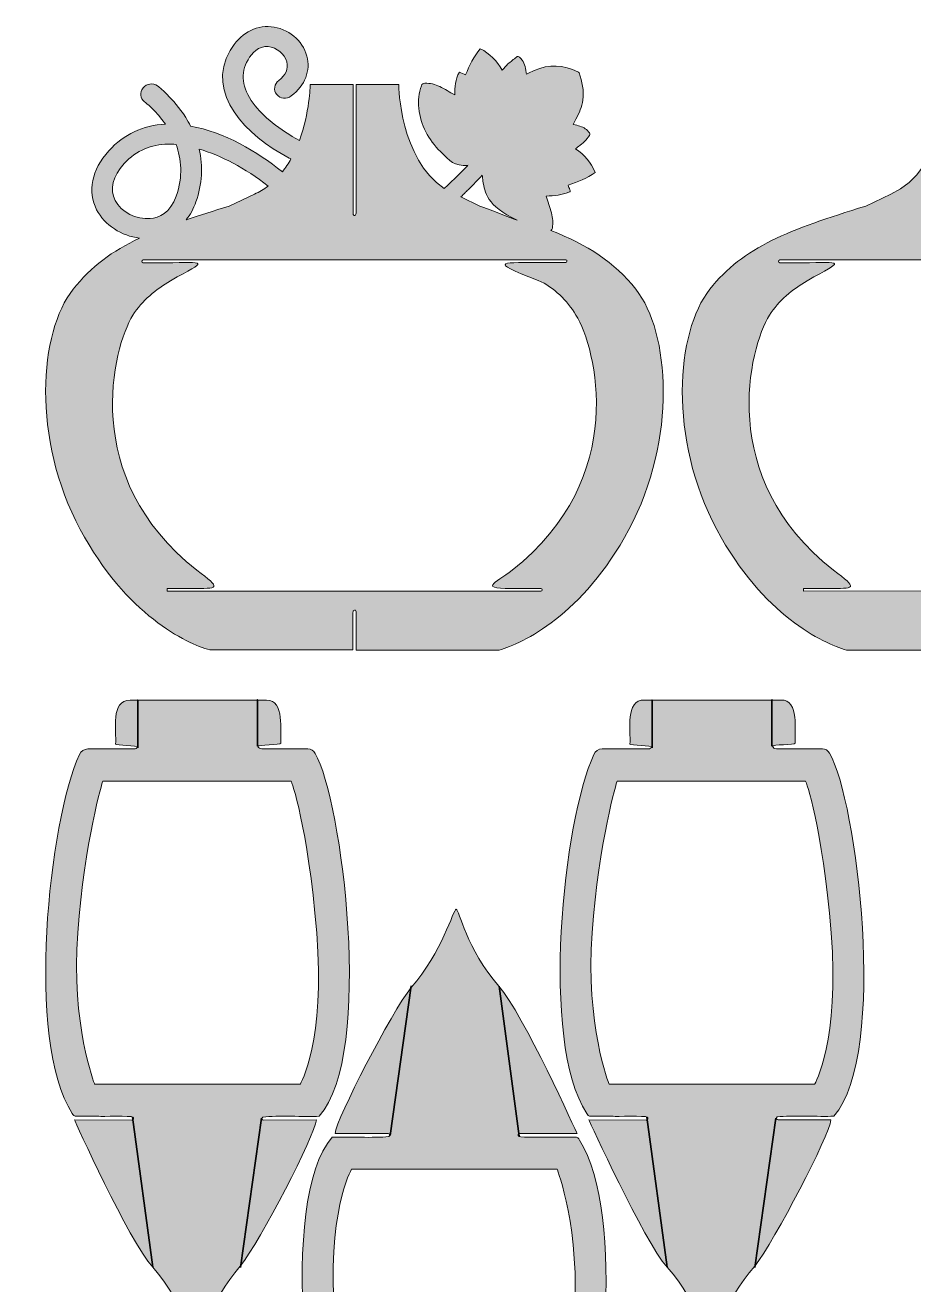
# Model space of a CAD drawing. Header units: inches. Extents: x -0.2 to 22.9, y 0 to 27.3.
# Drawn here: x -0.25 to 10.47, y 12.1 to 27.29 of the extents above; entities that cross this region are included whole.
import ezdxf

# ---------------------------------------------------------------- set-up
doc = ezdxf.new("R2010")
doc.units = ezdxf.units.IN
doc.header["$MEASUREMENT"] = 0
doc.layers.add('Paper Pumpkin Blank', color=7, linetype='Continuous', lineweight=0)

msp = doc.modelspace()

# ---------------------------------------------------------------- hatches: boundary and pattern name
at = {"layer": 'Paper Pumpkin Blank', "true_color": 0x8dc63f, "transparency": 33554687}
h = msp.add_hatch(color=73, dxfattribs=at)
h.dxf.hatch_style = 2
edge = h.paths.add_edge_path()
edge.add_spline(control_points=[(5.626, 20.719), (5.422, 20.556), (5.176, 20.489), (5.704, 20.497), (5.704, 20.497), (5.971, 20.497), (5.971, 20.497), (5.979, 20.497), (5.986, 20.49), (5.986, 20.482), (5.986, 20.472), (5.979, 20.465), (5.969, 20.465), (5.969, 20.465), (1.463, 20.465), (1.463, 20.465), (1.463, 20.465), (1.463, 20.497), (1.463, 20.497), (1.463, 20.497), (1.744, 20.497), (1.744, 20.497), (2.093, 20.497), (2.124, 20.494), (1.822, 20.719), (0.399, 21.836), (0.811, 23.411), (1.051, 23.794), (1.16, 23.969), (1.333, 24.107), (1.506, 24.211), (1.969, 24.471), (1.94, 24.426), (1.444, 24.428), (1.444, 24.428), (1.176, 24.428), (1.176, 24.428), (1.167, 24.428), (1.16, 24.435), (1.16, 24.444), (1.16, 24.444), (1.16, 24.446), (1.16, 24.446), (1.16, 24.454), (1.167, 24.461), (1.175, 24.461), (1.175, 24.461), (6.272, 24.461), (6.272, 24.461), (6.281, 24.461), (6.286, 24.454), (6.286, 24.447), (6.286, 24.447), (6.286, 24.446), (6.286, 24.446), (6.286, 24.438), (6.279, 24.431), (6.271, 24.431), (6.271, 24.431), (6.001, 24.431), (6.001, 24.431), (5.528, 24.425), (5.283, 24.463), (5.94, 24.214), (6.132, 24.132), (6.286, 23.971), (6.394, 23.797), (6.635, 23.411), (7.047, 21.836), (5.626, 20.719)], knot_values=[0, 0, 0, 0, 1, 1, 1, 2, 2, 2, 3, 3, 3, 4, 4, 4, 5, 5, 5, 6, 6, 6, 7, 7, 7, 8, 8, 8, 9, 9, 9, 10, 10, 10, 11, 11, 11, 12, 12, 12, 13, 13, 13, 14, 14, 14, 15, 15, 15, 16, 16, 16, 17, 17, 17, 18, 18, 18, 19, 19, 19, 20, 20, 20, 21, 21, 21, 22, 22, 22, 23, 23, 23, 23], degree=3, periodic=0)
edge = h.paths.add_edge_path()
edge.add_spline(control_points=[(1.812, 25.164), (1.886, 25.376), (1.899, 25.59), (1.85, 25.799), (2.108, 25.722), (2.407, 25.571), (2.681, 25.351), (2.631, 25.314), (2.576, 25.282), (2.517, 25.256), (2.517, 25.256), (2.213, 25.111), (2.213, 25.111), (2.024, 25.053), (1.853, 24.999), (1.693, 24.944), (1.743, 25.006), (1.783, 25.079), (1.812, 25.164)], knot_values=[0, 0, 0, 0, 1, 1, 1, 2, 2, 2, 3, 3, 3, 4, 4, 4, 5, 5, 5, 6, 6, 6, 6], degree=3, periodic=0)
edge = h.paths.add_edge_path()
edge.add_spline(control_points=[(0.839, 25.179), (0.769, 25.314), (0.807, 25.468), (0.947, 25.624), (1.019, 25.704), (1.103, 25.764), (1.196, 25.803), (1.279, 25.838), (1.371, 25.856), (1.474, 25.858), (1.504, 25.86), (1.538, 25.858), (1.572, 25.854), (1.636, 25.681), (1.658, 25.469), (1.575, 25.232), (1.504, 25.026), (1.365, 24.971), (1.261, 24.961), (1.093, 24.944), (0.911, 25.039), (0.839, 25.179)], knot_values=[0, 0, 0, 0, 1, 1, 1, 2, 2, 2, 3, 3, 3, 4, 4, 4, 5, 5, 5, 6, 6, 6, 7, 7, 7, 7], degree=3, periodic=0)
edge = h.paths.add_edge_path()
edge.add_spline(control_points=[(5.101, 25.317), (5.158, 25.369), (5.21, 25.426), (5.265, 25.482), (5.268, 25.46), (5.268, 25.438), (5.272, 25.415), (5.3, 25.271), (5.311, 25.119), (5.686, 24.942), (5.619, 24.963), (5.307, 25.089), (5.236, 25.111), (5.236, 25.111), (5.007, 25.221), (5.007, 25.221), (5.047, 25.263), (5.081, 25.297), (5.101, 25.317)], knot_values=[0, 0, 0, 0, 1, 1, 1, 2, 2, 2, 3, 3, 3, 4, 4, 4, 5, 5, 5, 6, 6, 6, 6], degree=3, periodic=0)
edge = h.paths.add_edge_path()
edge.add_spline(control_points=[(5.101, 25.614), (5.101, 25.614), (5.1, 25.613), (5.101, 25.614), (5.1, 25.614), (5.101, 25.614), (5.101, 25.614)], knot_values=[0, 0, 0, 0, 1, 1, 1, 2, 2, 2, 2], degree=3, periodic=0)
edge = h.paths.add_edge_path()
edge.add_spline(control_points=[(7.117, 24.107), (6.856, 24.439), (6.535, 24.64), (6.093, 24.818), (6.103, 24.824), (6.107, 24.831), (6.11, 24.844), (6.119, 24.907), (6.115, 24.968), (6.099, 25.029), (6.079, 25.097), (6.056, 25.165), (6.035, 25.232), (6.081, 25.235), (6.131, 25.236), (6.179, 25.243), (6.224, 25.25), (6.267, 25.265), (6.31, 25.278), (6.325, 25.282), (6.329, 25.292), (6.321, 25.308), (6.312, 25.325), (6.308, 25.344), (6.301, 25.364), (6.418, 25.403), (6.529, 25.444), (6.626, 25.518), (6.576, 25.638), (6.496, 25.729), (6.389, 25.803), (6.403, 25.814), (6.414, 25.822), (6.425, 25.831), (6.475, 25.868), (6.522, 25.91), (6.557, 25.963), (6.565, 25.975), (6.565, 25.983), (6.557, 25.994), (6.528, 26.033), (6.489, 26.06), (6.443, 26.075), (6.418, 26.083), (6.392, 26.089), (6.361, 26.096), (6.374, 26.118), (6.383, 26.139), (6.394, 26.16), (6.435, 26.232), (6.465, 26.307), (6.478, 26.39), (6.493, 26.504), (6.469, 26.613), (6.431, 26.718), (6.429, 26.722), (6.424, 26.728), (6.418, 26.729), (6.244, 26.814), (6.069, 26.828), (5.89, 26.746), (5.86, 26.732), (5.829, 26.718), (5.796, 26.704), (5.793, 26.722), (5.792, 26.736), (5.79, 26.75), (5.782, 26.811), (5.76, 26.864), (5.713, 26.906), (5.701, 26.917), (5.69, 26.919), (5.678, 26.908), (5.643, 26.881), (5.607, 26.854), (5.574, 26.825), (5.55, 26.804), (5.531, 26.778), (5.506, 26.751), (5.44, 26.864), (5.356, 26.953), (5.239, 27.008), (5.161, 26.914), (5.11, 26.808), (5.064, 26.694), (5.039, 26.706), (5.014, 26.715), (4.989, 26.726), (4.936, 26.639), (4.933, 26.544), (4.933, 26.453), (4.872, 26.486), (4.812, 26.522), (4.751, 26.553), (4.696, 26.581), (4.635, 26.594), (4.571, 26.592), (4.55, 26.59), (4.539, 26.583), (4.531, 26.563), (4.5, 26.475), (4.489, 26.383), (4.499, 26.292), (4.521, 26.086), (4.613, 25.913), (4.76, 25.768), (4.876, 25.654), (4.925, 25.593), (5.089, 25.599), (5.04, 25.54), (4.919, 25.435), (4.806, 25.324), (4.271, 25.679), (4.257, 26.558), (4.257, 26.565), (4.257, 26.565), (4.257, 26.578), (4.257, 26.578), (4.257, 26.578), (3.743, 26.578), (3.743, 26.578), (3.743, 26.578), (3.743, 25.026), (3.743, 25.026), (3.74, 25.008), (3.738, 24.996), (3.719, 24.999), (3.706, 25), (3.707, 25.013), (3.706, 25.026), (3.706, 25.026), (3.706, 26.579), (3.706, 26.579), (3.706, 26.579), (3.189, 26.579), (3.189, 26.579), (3.189, 26.579), (3.189, 26.567), (3.189, 26.567), (3.189, 26.563), (3.183, 26.238), (3.06, 25.903), (2.824, 26.028), (2.619, 26.192), (2.503, 26.351), (2.365, 26.54), (2.344, 26.711), (2.44, 26.876), (2.486, 26.954), (2.565, 27.046), (2.683, 27.035), (2.785, 27.025), (2.881, 26.946), (2.907, 26.85), (2.929, 26.768), (2.897, 26.692), (2.811, 26.626), (2.756, 26.585), (2.744, 26.508), (2.786, 26.457), (2.828, 26.406), (2.906, 26.397), (2.961, 26.44), (3.129, 26.568), (3.197, 26.744), (3.149, 26.921), (3.099, 27.11), (2.921, 27.256), (2.718, 27.275), (2.521, 27.293), (2.342, 27.189), (2.225, 26.989), (1.921, 26.468), (2.418, 25.964), (2.936, 25.69), (2.943, 25.686), (2.951, 25.683), (2.958, 25.681), (2.928, 25.626), (2.893, 25.575), (2.854, 25.525), (2.553, 25.767), (2.15, 26.004), (1.746, 26.076), (1.728, 26.111), (1.708, 26.146), (1.688, 26.179), (1.539, 26.417), (1.357, 26.554), (1.349, 26.56), (1.294, 26.6), (1.217, 26.589), (1.174, 26.536), (1.131, 26.483), (1.138, 26.408), (1.192, 26.368), (1.204, 26.36), (1.331, 26.263), (1.444, 26.099), (1.171, 26.085), (0.942, 25.978), (0.761, 25.778), (0.554, 25.547), (0.5, 25.288), (0.614, 25.067), (0.71, 24.881), (0.915, 24.75), (1.133, 24.725), (0.803, 24.568), (0.547, 24.382), (0.331, 24.108), (-0.078, 23.594), (-0.174, 22.31), (0.417, 21.21), (0.969, 20.178), (1.696, 19.836), (1.978, 19.757), (1.978, 19.757), (3.704, 19.757), (3.704, 19.757), (3.704, 19.757), (3.704, 20.208), (3.704, 20.208), (3.706, 20.221), (3.71, 20.236), (3.725, 20.238), (3.742, 20.238), (3.743, 20.218), (3.743, 20.208), (3.743, 20.208), (3.743, 19.756), (3.743, 19.756), (3.743, 19.756), (5.469, 19.756), (5.469, 19.756), (5.751, 19.835), (6.478, 20.176), (7.031, 21.208), (7.619, 22.307), (7.524, 23.593), (7.117, 24.107)], knot_values=[0, 0, 0, 0, 1, 1, 1, 2, 2, 2, 3, 3, 3, 4, 4, 4, 5, 5, 5, 6, 6, 6, 7, 7, 7, 8, 8, 8, 9, 9, 9, 10, 10, 10, 11, 11, 11, 12, 12, 12, 13, 13, 13, 14, 14, 14, 15, 15, 15, 16, 16, 16, 17, 17, 17, 18, 18, 18, 19, 19, 19, 20, 20, 20, 21, 21, 21, 22, 22, 22, 23, 23, 23, 24, 24, 24, 25, 25, 25, 26, 26, 26, 27, 27, 27, 28, 28, 28, 29, 29, 29, 30, 30, 30, 31, 31, 31, 32, 32, 32, 33, 33, 33, 34, 34, 34, 35, 35, 35, 36, 36, 36, 37, 37, 37, 38, 38, 38, 39, 39, 39, 40, 40, 40, 41, 41, 41, 42, 42, 42, 43, 43, 43, 44, 44, 44, 45, 45, 45, 46, 46, 46, 47, 47, 47, 48, 48, 48, 49, 49, 49, 50, 50, 50, 51, 51, 51, 52, 52, 52, 53, 53, 53, 54, 54, 54, 55, 55, 55, 56, 56, 56, 57, 57, 57, 58, 58, 58, 59, 59, 59, 60, 60, 60, 61, 61, 61, 62, 62, 62, 63, 63, 63, 64, 64, 64, 65, 65, 65, 66, 66, 66, 67, 67, 67, 68, 68, 68, 69, 69, 69, 70, 70, 70, 71, 71, 71, 72, 72, 72, 73, 73, 73, 74, 74, 74, 75, 75, 75, 76, 76, 76, 77, 77, 77, 78, 78, 78, 79, 79, 79, 80, 80, 80, 80], degree=3, periodic=0)
h = msp.add_hatch(color=73, dxfattribs=at)
h.dxf.hatch_style = 2
edge = h.paths.add_edge_path()
edge.add_spline(control_points=[(11.379, 24.461), (11.379, 24.461), (11.379, 25.522), (11.379, 25.522), (11.382, 25.54), (11.385, 25.553), (11.403, 25.55), (11.417, 25.547), (11.415, 25.536), (11.417, 25.522), (11.417, 25.522), (11.417, 24.46), (11.417, 24.46), (11.417, 24.46), (13.947, 24.46), (13.947, 24.46), (13.956, 24.46), (13.961, 24.453), (13.961, 24.446), (13.961, 24.446), (13.961, 24.444), (13.961, 24.444), (13.961, 24.436), (13.954, 24.429), (13.946, 24.429), (13.946, 24.429), (13.676, 24.429), (13.676, 24.429), (13.203, 24.424), (12.958, 24.461), (13.615, 24.213), (13.807, 24.131), (13.961, 23.969), (14.069, 23.796), (14.31, 23.413), (14.722, 21.838), (13.301, 20.721), (13.097, 20.557), (12.851, 20.49), (13.379, 20.499), (13.379, 20.499), (13.646, 20.499), (13.646, 20.499), (13.654, 20.499), (13.661, 20.492), (13.661, 20.483), (13.661, 20.483), (13.661, 20.483), (13.661, 20.483), (13.661, 20.474), (13.654, 20.467), (13.644, 20.467), (13.644, 20.467), (11.418, 20.467), (11.418, 20.467), (11.418, 20.467), (11.418, 20.057), (11.418, 20.057), (11.415, 20.039), (11.412, 20.026), (11.394, 20.029), (11.381, 20.032), (11.382, 20.043), (11.381, 20.057), (11.381, 20.057), (11.381, 20.468), (11.381, 20.468), (11.381, 20.468), (9.139, 20.465), (9.139, 20.465), (9.139, 20.465), (9.139, 20.497), (9.139, 20.497), (9.139, 20.497), (9.421, 20.497), (9.421, 20.497), (9.769, 20.497), (9.8, 20.494), (9.499, 20.719), (8.075, 21.836), (8.487, 23.411), (8.728, 23.794), (8.836, 23.969), (9.01, 24.107), (9.182, 24.211), (9.647, 24.471), (9.617, 24.426), (9.121, 24.428), (9.121, 24.428), (8.853, 24.428), (8.853, 24.428), (8.843, 24.428), (8.836, 24.435), (8.836, 24.444), (8.836, 24.444), (8.836, 24.446), (8.836, 24.446), (8.836, 24.454), (8.843, 24.461), (8.851, 24.461), (8.851, 24.461), (11.379, 24.461), (11.379, 24.461)], knot_values=[0, 0, 0, 0, 1, 1, 1, 2, 2, 2, 3, 3, 3, 4, 4, 4, 5, 5, 5, 6, 6, 6, 7, 7, 7, 8, 8, 8, 9, 9, 9, 10, 10, 10, 11, 11, 11, 12, 12, 12, 13, 13, 13, 14, 14, 14, 15, 15, 15, 16, 16, 16, 17, 17, 17, 18, 18, 18, 19, 19, 19, 20, 20, 20, 21, 21, 21, 22, 22, 22, 23, 23, 23, 24, 24, 24, 25, 25, 25, 26, 26, 26, 27, 27, 27, 28, 28, 28, 29, 29, 29, 30, 30, 30, 31, 31, 31, 32, 32, 32, 33, 33, 33, 34, 34, 34, 34], degree=3, periodic=0)
edge = h.paths.add_edge_path()
edge.add_spline(control_points=[(13.146, 19.756), (13.428, 19.835), (14.154, 20.176), (14.707, 21.208), (15.296, 22.307), (15.2, 23.593), (14.793, 24.107), (14.386, 24.622), (13.837, 24.825), (12.912, 25.111), (12.912, 25.111), (12.607, 25.257), (12.607, 25.257), (11.951, 25.55), (11.936, 26.56), (11.936, 26.567), (11.936, 26.567), (11.936, 26.579), (11.936, 26.579), (11.936, 26.579), (10.868, 26.579), (10.868, 26.579), (10.868, 26.579), (10.868, 26.567), (10.868, 26.567), (10.868, 26.56), (10.851, 25.547), (10.193, 25.256), (10.193, 25.256), (9.889, 25.111), (9.889, 25.111), (8.964, 24.826), (8.415, 24.622), (8.008, 24.107), (7.6, 23.593), (7.504, 22.308), (8.094, 21.208), (8.647, 20.176), (9.374, 19.835), (9.656, 19.756), (9.656, 19.756), (13.146, 19.756), (13.146, 19.756)], knot_values=[0, 0, 0, 0, 1, 1, 1, 2, 2, 2, 3, 3, 3, 4, 4, 4, 5, 5, 5, 6, 6, 6, 7, 7, 7, 8, 8, 8, 9, 9, 9, 10, 10, 10, 11, 11, 11, 12, 12, 12, 13, 13, 13, 14, 14, 14, 14], degree=3, periodic=0)
at = {"layer": 'Paper Pumpkin Blank', "true_color": 0xf7941d, "transparency": 33554687}
h = msp.add_hatch(color=30, dxfattribs=at)
h.dxf.hatch_style = 2
edge = h.paths.add_edge_path()
edge.add_spline(control_points=[(0.386, 16.346), (0.468, 17.454), (0.688, 18.174), (0.688, 18.174), (0.688, 18.174), (2.961, 18.174), (2.961, 18.174), (2.961, 18.174), (3.161, 17.65), (3.268, 16.346), (3.375, 15.042), (3.069, 14.518), (3.069, 14.518), (3.069, 14.518), (0.59, 14.518), (0.59, 14.518), (0.59, 14.518), (0.304, 15.239), (0.386, 16.346)], knot_values=[0, 0, 0, 0, 1, 1, 1, 2, 2, 2, 3, 3, 3, 4, 4, 4, 5, 5, 5, 6, 6, 6, 6], degree=3, periodic=0)
edge = h.paths.add_edge_path()
edge.add_spline(control_points=[(0.321, 14.167), (0.329, 14.144), (0.349, 14.131), (0.372, 14.131), (0.372, 14.131), (0.642, 14.131), (0.642, 14.131), (0.668, 14.128), (1.036, 14.139), (1.049, 14.122), (1.067, 14.114), (1.058, 14.086), (1.039, 14.086), (1.039, 14.086), (0.347, 14.088), (0.347, 14.088), (0.347, 14.088), (1, 12.638), (1.29, 12.31), (1.688, 11.863), (1.767, 11.381), (1.804, 11.381), (1.84, 11.381), (1.976, 11.903), (2.347, 12.324), (2.59, 12.629), (3.247, 13.903), (3.265, 14.088), (3.265, 14.088), (2.626, 14.086), (2.626, 14.086), (2.607, 14.086), (2.6, 14.114), (2.618, 14.122), (2.793, 14.143), (3.124, 14.124), (3.299, 14.131), (3.965, 14.888), (3.571, 17.967), (3.249, 18.508), (3.232, 18.542), (3.199, 18.564), (3.162, 18.564), (3.162, 18.564), (2.607, 18.564), (2.607, 18.564), (2.582, 18.564), (2.568, 18.576), (2.56, 18.593), (2.55, 18.617), (2.833, 18.607), (2.835, 18.631), (2.825, 18.774), (2.886, 19.156), (2.663, 19.151), (2.663, 19.151), (1.018, 19.151), (1.018, 19.151), (0.778, 19.153), (0.857, 18.783), (0.842, 18.619), (0.842, 18.608), (1.117, 18.597), (1.111, 18.589), (1.101, 18.574), (1.085, 18.562), (1.065, 18.562), (1.065, 18.562), (0.507, 18.562), (0.507, 18.562), (0.464, 18.562), (0.424, 18.536), (0.407, 18.494), (0.04, 17.704), (-0.247, 15.039), (0.321, 14.167)], knot_values=[0, 0, 0, 0, 1, 1, 1, 2, 2, 2, 3, 3, 3, 4, 4, 4, 5, 5, 5, 6, 6, 6, 7, 7, 7, 8, 8, 8, 9, 9, 9, 10, 10, 10, 11, 11, 11, 12, 12, 12, 13, 13, 13, 14, 14, 14, 15, 15, 15, 16, 16, 16, 17, 17, 17, 18, 18, 18, 19, 19, 19, 20, 20, 20, 21, 21, 21, 22, 22, 22, 23, 23, 23, 24, 24, 24, 25, 25, 25, 25], degree=3, periodic=0)
h = msp.add_hatch(color=30, dxfattribs=at)
h.dxf.hatch_style = 2
edge = h.paths.add_edge_path()
edge.add_spline(control_points=[(6.589, 16.346), (6.671, 17.454), (6.89, 18.174), (6.89, 18.174), (6.89, 18.174), (9.164, 18.174), (9.164, 18.174), (9.164, 18.174), (9.364, 17.65), (9.471, 16.346), (9.578, 15.042), (9.272, 14.518), (9.272, 14.518), (9.272, 14.518), (6.793, 14.518), (6.793, 14.518), (6.793, 14.518), (6.507, 15.239), (6.589, 16.346)], knot_values=[0, 0, 0, 0, 1, 1, 1, 2, 2, 2, 3, 3, 3, 4, 4, 4, 5, 5, 5, 6, 6, 6, 6], degree=3, periodic=0)
edge = h.paths.add_edge_path()
edge.add_spline(control_points=[(6.524, 14.167), (6.532, 14.144), (6.551, 14.131), (6.575, 14.131), (6.575, 14.131), (6.844, 14.131), (6.844, 14.131), (6.871, 14.128), (7.239, 14.139), (7.251, 14.122), (7.269, 14.114), (7.261, 14.086), (7.242, 14.086), (7.242, 14.086), (6.551, 14.089), (6.551, 14.089), (6.551, 14.089), (7.204, 12.639), (7.494, 12.311), (7.892, 11.864), (7.971, 11.382), (8.008, 11.382), (8.044, 11.382), (8.181, 11.904), (8.551, 12.325), (8.794, 12.631), (9.451, 13.904), (9.469, 14.089), (9.469, 14.089), (8.831, 14.088), (8.831, 14.088), (8.811, 14.088), (8.804, 14.115), (8.822, 14.124), (8.997, 14.144), (9.328, 14.125), (9.503, 14.132), (10.169, 14.889), (9.775, 17.968), (9.453, 18.51), (9.436, 18.543), (9.403, 18.565), (9.367, 18.565), (9.367, 18.565), (8.811, 18.565), (8.811, 18.565), (8.786, 18.565), (8.772, 18.578), (8.764, 18.594), (8.754, 18.618), (9.038, 18.608), (9.039, 18.632), (9.029, 18.775), (9.09, 19.157), (8.867, 19.153), (8.867, 19.153), (7.221, 19.153), (7.221, 19.153), (6.981, 19.154), (7.06, 18.785), (7.044, 18.621), (7.044, 18.61), (7.319, 18.599), (7.314, 18.59), (7.304, 18.575), (7.288, 18.564), (7.268, 18.564), (7.268, 18.564), (6.711, 18.564), (6.711, 18.564), (6.668, 18.564), (6.628, 18.537), (6.611, 18.496), (6.243, 17.704), (5.956, 15.039), (6.524, 14.167)], knot_values=[0, 0, 0, 0, 1, 1, 1, 2, 2, 2, 3, 3, 3, 4, 4, 4, 5, 5, 5, 6, 6, 6, 7, 7, 7, 8, 8, 8, 9, 9, 9, 10, 10, 10, 11, 11, 11, 12, 12, 12, 13, 13, 13, 14, 14, 14, 15, 15, 15, 16, 16, 16, 17, 17, 17, 18, 18, 18, 19, 19, 19, 20, 20, 20, 21, 21, 21, 22, 22, 22, 23, 23, 23, 24, 24, 24, 25, 25, 25, 25], degree=3, periodic=0)
h = msp.add_hatch(color=30, dxfattribs=at)
h.dxf.hatch_style = 2
edge = h.paths.add_edge_path()
edge.add_spline(control_points=[(6.371, 11.664), (6.289, 10.556), (6.069, 9.836), (6.069, 9.836), (6.069, 9.836), (3.796, 9.836), (3.796, 9.836), (3.796, 9.836), (3.596, 10.36), (3.489, 11.664), (3.382, 12.968), (3.687, 13.492), (3.687, 13.492), (3.687, 13.492), (6.167, 13.492), (6.167, 13.492), (6.167, 13.492), (6.454, 12.772), (6.371, 11.664)], knot_values=[0, 0, 0, 0, 1, 1, 1, 2, 2, 2, 3, 3, 3, 4, 4, 4, 5, 5, 5, 6, 6, 6, 6], degree=3, periodic=0)
edge = h.paths.add_edge_path()
edge.add_spline(control_points=[(6.436, 13.844), (6.428, 13.867), (6.408, 13.881), (6.385, 13.881), (6.385, 13.881), (6.115, 13.881), (6.115, 13.881), (6.089, 13.883), (5.721, 13.872), (5.708, 13.889), (5.69, 13.897), (5.699, 13.925), (5.718, 13.925), (5.718, 13.925), (6.408, 13.922), (6.408, 13.922), (6.408, 13.922), (5.756, 15.372), (5.465, 15.7), (5.068, 16.147), (4.989, 16.629), (4.951, 16.629), (4.915, 16.629), (4.779, 16.107), (4.408, 15.686), (4.165, 15.381), (3.508, 14.107), (3.49, 13.922), (3.49, 13.922), (4.129, 13.924), (4.129, 13.924), (4.149, 13.924), (4.156, 13.896), (4.138, 13.887), (3.963, 13.867), (3.632, 13.886), (3.456, 13.879), (2.789, 13.122), (3.183, 10.043), (3.506, 9.501), (3.522, 9.468), (3.556, 9.446), (3.592, 9.446), (3.592, 9.446), (4.147, 9.446), (4.147, 9.446), (4.172, 9.446), (4.186, 9.433), (4.194, 9.417), (4.204, 9.393), (3.921, 9.403), (3.919, 9.379), (3.929, 9.236), (3.868, 8.854), (4.092, 8.858), (4.092, 8.858), (5.736, 8.858), (5.736, 8.858), (5.976, 8.857), (5.897, 9.226), (5.913, 9.39), (5.913, 9.401), (5.638, 9.413), (5.643, 9.421), (5.653, 9.436), (5.669, 9.447), (5.689, 9.447), (5.689, 9.447), (6.25, 9.447), (6.25, 9.447), (6.293, 9.447), (6.333, 9.474), (6.35, 9.515), (6.717, 10.307), (7.004, 12.972), (6.436, 13.844)], knot_values=[0, 0, 0, 0, 1, 1, 1, 2, 2, 2, 3, 3, 3, 4, 4, 4, 5, 5, 5, 6, 6, 6, 7, 7, 7, 8, 8, 8, 9, 9, 9, 10, 10, 10, 11, 11, 11, 12, 12, 12, 13, 13, 13, 14, 14, 14, 15, 15, 15, 16, 16, 16, 17, 17, 17, 18, 18, 18, 19, 19, 19, 20, 20, 20, 21, 21, 21, 22, 22, 22, 23, 23, 23, 24, 24, 24, 25, 25, 25, 25], degree=3, periodic=0)

# ---------------------------------------------------------------- linework, layer by layer
at = {"layer": 'Paper Pumpkin Blank'}
for points, knots in [([(7.117, 24.107), (6.856, 24.439), (6.535, 24.64), (6.093, 24.818), (6.103, 24.824), (6.107, 24.831), (6.11, 24.844), (6.119, 24.907), (6.115, 24.968), (6.099, 25.029), (6.079, 25.097), (6.056, 25.165), (6.035, 25.232), (6.081, 25.235), (6.131, 25.236), (6.179, 25.243), (6.224, 25.25), (6.267, 25.265), (6.31, 25.278), (6.325, 25.282), (6.329, 25.292), (6.321, 25.308), (6.312, 25.325), (6.308, 25.344), (6.301, 25.364), (6.418, 25.403), (6.529, 25.444), (6.626, 25.518), (6.576, 25.638), (6.496, 25.729), (6.389, 25.803), (6.403, 25.814), (6.414, 25.822), (6.425, 25.831), (6.475, 25.868), (6.522, 25.91), (6.557, 25.963), (6.565, 25.975), (6.565, 25.983), (6.557, 25.994), (6.528, 26.033), (6.489, 26.06), (6.443, 26.075), (6.418, 26.083), (6.392, 26.089), (6.361, 26.096), (6.374, 26.118), (6.383, 26.139), (6.394, 26.16), (6.435, 26.232), (6.465, 26.307), (6.478, 26.39), (6.493, 26.504), (6.469, 26.613), (6.431, 26.718), (6.429, 26.722), (6.424, 26.728), (6.418, 26.729), (6.244, 26.814), (6.069, 26.828), (5.89, 26.746), (5.86, 26.732), (5.829, 26.718), (5.796, 26.704), (5.793, 26.722), (5.792, 26.736), (5.79, 26.75), (5.782, 26.811), (5.76, 26.864), (5.713, 26.906), (5.701, 26.917), (5.69, 26.919), (5.678, 26.908), (5.643, 26.881), (5.607, 26.854), (5.574, 26.825), (5.55, 26.804), (5.531, 26.778), (5.506, 26.751), (5.44, 26.864), (5.356, 26.953), (5.239, 27.008), (5.161, 26.914), (5.11, 26.808), (5.064, 26.694), (5.039, 26.706), (5.014, 26.715), (4.989, 26.726), (4.936, 26.639), (4.933, 26.544), (4.933, 26.453), (4.872, 26.486), (4.812, 26.522), (4.751, 26.553), (4.696, 26.581), (4.635, 26.594), (4.571, 26.592), (4.55, 26.59), (4.539, 26.583), (4.531, 26.563), (4.5, 26.475), (4.489, 26.383), (4.499, 26.292), (4.521, 26.086), (4.613, 25.913), (4.76, 25.768), (4.876, 25.654), (4.925, 25.593), (5.089, 25.599), (5.04, 25.54), (4.919, 25.435), (4.806, 25.324), (4.271, 25.679), (4.257, 26.558), (4.257, 26.565), (4.257, 26.565), (4.257, 26.578), (4.257, 26.578), (4.257, 26.578), (3.743, 26.578), (3.743, 26.578), (3.743, 26.578), (3.743, 25.026), (3.743, 25.026), (3.74, 25.008), (3.738, 24.996), (3.719, 24.999), (3.706, 25), (3.707, 25.013), (3.706, 25.026), (3.706, 25.026), (3.706, 26.579), (3.706, 26.579), (3.706, 26.579), (3.189, 26.579), (3.189, 26.579), (3.189, 26.579), (3.189, 26.567), (3.189, 26.567), (3.189, 26.563), (3.183, 26.238), (3.06, 25.903), (2.824, 26.028), (2.619, 26.192), (2.503, 26.351), (2.365, 26.54), (2.344, 26.711), (2.44, 26.876), (2.486, 26.954), (2.565, 27.046), (2.683, 27.035), (2.785, 27.025), (2.881, 26.946), (2.907, 26.85), (2.929, 26.768), (2.897, 26.692), (2.811, 26.626), (2.756, 26.585), (2.744, 26.508), (2.786, 26.457), (2.828, 26.406), (2.906, 26.397), (2.961, 26.44), (3.129, 26.568), (3.197, 26.744), (3.149, 26.921), (3.099, 27.11), (2.921, 27.256), (2.718, 27.275), (2.521, 27.293), (2.342, 27.189), (2.225, 26.989), (1.921, 26.468), (2.418, 25.964), (2.936, 25.69), (2.943, 25.686), (2.951, 25.683), (2.958, 25.681), (2.928, 25.626), (2.893, 25.575), (2.854, 25.525), (2.553, 25.767), (2.15, 26.004), (1.746, 26.076), (1.728, 26.111), (1.708, 26.146), (1.688, 26.179), (1.539, 26.417), (1.357, 26.554), (1.349, 26.56), (1.294, 26.6), (1.217, 26.589), (1.174, 26.536), (1.131, 26.483), (1.138, 26.408), (1.192, 26.368), (1.204, 26.36), (1.331, 26.263), (1.444, 26.099), (1.171, 26.085), (0.942, 25.978), (0.761, 25.778), (0.554, 25.547), (0.5, 25.288), (0.614, 25.067), (0.71, 24.881), (0.915, 24.75), (1.133, 24.725), (0.803, 24.568), (0.547, 24.382), (0.331, 24.108), (-0.078, 23.594), (-0.174, 22.31), (0.417, 21.21), (0.969, 20.178), (1.696, 19.836), (1.978, 19.757), (1.978, 19.757), (3.704, 19.757), (3.704, 19.757), (3.704, 19.757), (3.704, 20.208), (3.704, 20.208), (3.706, 20.221), (3.71, 20.236), (3.725, 20.238), (3.742, 20.238), (3.743, 20.218), (3.743, 20.208), (3.743, 20.208), (3.743, 19.756), (3.743, 19.756), (3.743, 19.756), (5.469, 19.756), (5.469, 19.756), (5.751, 19.835), (6.478, 20.176), (7.031, 21.208), (7.619, 22.307), (7.524, 23.593), (7.117, 24.107)], [0, 0, 0, 0, 1, 1, 1, 2, 2, 2, 3, 3, 3, 4, 4, 4, 5, 5, 5, 6, 6, 6, 7, 7, 7, 8, 8, 8, 9, 9, 9, 10, 10, 10, 11, 11, 11, 12, 12, 12, 13, 13, 13, 14, 14, 14, 15, 15, 15, 16, 16, 16, 17, 17, 17, 18, 18, 18, 19, 19, 19, 20, 20, 20, 21, 21, 21, 22, 22, 22, 23, 23, 23, 24, 24, 24, 25, 25, 25, 26, 26, 26, 27, 27, 27, 28, 28, 28, 29, 29, 29, 30, 30, 30, 31, 31, 31, 32, 32, 32, 33, 33, 33, 34, 34, 34, 35, 35, 35, 36, 36, 36, 37, 37, 37, 38, 38, 38, 39, 39, 39, 40, 40, 40, 41, 41, 41, 42, 42, 42, 43, 43, 43, 44, 44, 44, 45, 45, 45, 46, 46, 46, 47, 47, 47, 48, 48, 48, 49, 49, 49, 50, 50, 50, 51, 51, 51, 52, 52, 52, 53, 53, 53, 54, 54, 54, 55, 55, 55, 56, 56, 56, 57, 57, 57, 58, 58, 58, 59, 59, 59, 60, 60, 60, 61, 61, 61, 62, 62, 62, 63, 63, 63, 64, 64, 64, 65, 65, 65, 66, 66, 66, 67, 67, 67, 68, 68, 68, 69, 69, 69, 70, 70, 70, 71, 71, 71, 72, 72, 72, 73, 73, 73, 74, 74, 74, 75, 75, 75, 76, 76, 76, 77, 77, 77, 78, 78, 78, 79, 79, 79, 80, 80, 80, 80]), ([(13.146, 19.756), (13.428, 19.835), (14.154, 20.176), (14.707, 21.208), (15.296, 22.307), (15.2, 23.593), (14.793, 24.107), (14.386, 24.622), (13.837, 24.825), (12.912, 25.111), (12.912, 25.111), (12.607, 25.257), (12.607, 25.257), (11.951, 25.55), (11.936, 26.56), (11.936, 26.567), (11.936, 26.567), (11.936, 26.579), (11.936, 26.579), (11.936, 26.579), (10.868, 26.579), (10.868, 26.579), (10.868, 26.579), (10.868, 26.567), (10.868, 26.567), (10.868, 26.56), (10.851, 25.547), (10.193, 25.256), (10.193, 25.256), (9.889, 25.111), (9.889, 25.111), (8.964, 24.826), (8.415, 24.622), (8.008, 24.107), (7.6, 23.593), (7.504, 22.308), (8.094, 21.208), (8.647, 20.176), (9.374, 19.835), (9.656, 19.756), (9.656, 19.756), (13.146, 19.756), (13.146, 19.756)], [0, 0, 0, 0, 1, 1, 1, 2, 2, 2, 3, 3, 3, 4, 4, 4, 5, 5, 5, 6, 6, 6, 7, 7, 7, 8, 8, 8, 9, 9, 9, 10, 10, 10, 11, 11, 11, 12, 12, 12, 13, 13, 13, 14, 14, 14, 14]), ([(0.839, 25.179), (0.769, 25.314), (0.807, 25.468), (0.947, 25.624), (1.019, 25.704), (1.103, 25.764), (1.196, 25.803), (1.279, 25.838), (1.371, 25.856), (1.474, 25.858), (1.504, 25.86), (1.538, 25.858), (1.572, 25.854), (1.636, 25.681), (1.658, 25.469), (1.575, 25.232), (1.504, 25.026), (1.365, 24.971), (1.261, 24.961), (1.093, 24.944), (0.911, 25.039), (0.839, 25.179)], [0, 0, 0, 0, 1, 1, 1, 2, 2, 2, 3, 3, 3, 4, 4, 4, 5, 5, 5, 6, 6, 6, 7, 7, 7, 7]), ([(1.812, 25.164), (1.886, 25.376), (1.899, 25.59), (1.85, 25.799), (2.108, 25.722), (2.407, 25.571), (2.681, 25.351), (2.631, 25.314), (2.576, 25.282), (2.517, 25.256), (2.517, 25.256), (2.213, 25.111), (2.213, 25.111), (2.024, 25.053), (1.853, 24.999), (1.693, 24.944), (1.743, 25.006), (1.783, 25.079), (1.812, 25.164)], [0, 0, 0, 0, 1, 1, 1, 2, 2, 2, 3, 3, 3, 4, 4, 4, 5, 5, 5, 6, 6, 6, 6]), ([(5.101, 25.614), (5.101, 25.614), (5.1, 25.613), (5.101, 25.614), (5.1, 25.614), (5.101, 25.614), (5.101, 25.614)], [0, 0, 0, 0, 1, 1, 1, 2, 2, 2, 2]), ([(11.379, 24.461), (11.379, 24.461), (11.379, 25.522), (11.379, 25.522), (11.382, 25.54), (11.385, 25.553), (11.403, 25.55), (11.417, 25.547), (11.415, 25.536), (11.417, 25.522), (11.417, 25.522), (11.417, 24.46), (11.417, 24.46), (11.417, 24.46), (13.947, 24.46), (13.947, 24.46), (13.956, 24.46), (13.961, 24.453), (13.961, 24.446), (13.961, 24.446), (13.961, 24.444), (13.961, 24.444), (13.961, 24.436), (13.954, 24.429), (13.946, 24.429), (13.946, 24.429), (13.676, 24.429), (13.676, 24.429), (13.203, 24.424), (12.958, 24.461), (13.615, 24.213), (13.807, 24.131), (13.961, 23.969), (14.069, 23.796), (14.31, 23.413), (14.722, 21.838), (13.301, 20.721), (13.097, 20.557), (12.851, 20.49), (13.379, 20.499), (13.379, 20.499), (13.646, 20.499), (13.646, 20.499), (13.654, 20.499), (13.661, 20.492), (13.661, 20.483), (13.661, 20.483), (13.661, 20.483), (13.661, 20.483), (13.661, 20.474), (13.654, 20.467), (13.644, 20.467), (13.644, 20.467), (11.418, 20.467), (11.418, 20.467), (11.418, 20.467), (11.418, 20.057), (11.418, 20.057), (11.415, 20.039), (11.412, 20.026), (11.394, 20.029), (11.381, 20.032), (11.382, 20.043), (11.381, 20.057), (11.381, 20.057), (11.381, 20.468), (11.381, 20.468), (11.381, 20.468), (9.139, 20.465), (9.139, 20.465), (9.139, 20.465), (9.139, 20.497), (9.139, 20.497), (9.139, 20.497), (9.421, 20.497), (9.421, 20.497), (9.769, 20.497), (9.8, 20.494), (9.499, 20.719), (8.075, 21.836), (8.487, 23.411), (8.728, 23.794), (8.836, 23.969), (9.01, 24.107), (9.182, 24.211), (9.647, 24.471), (9.617, 24.426), (9.121, 24.428), (9.121, 24.428), (8.853, 24.428), (8.853, 24.428), (8.843, 24.428), (8.836, 24.435), (8.836, 24.444), (8.836, 24.444), (8.836, 24.446), (8.836, 24.446), (8.836, 24.454), (8.843, 24.461), (8.851, 24.461), (8.851, 24.461), (11.379, 24.461), (11.379, 24.461)], [0, 0, 0, 0, 1, 1, 1, 2, 2, 2, 3, 3, 3, 4, 4, 4, 5, 5, 5, 6, 6, 6, 7, 7, 7, 8, 8, 8, 9, 9, 9, 10, 10, 10, 11, 11, 11, 12, 12, 12, 13, 13, 13, 14, 14, 14, 15, 15, 15, 16, 16, 16, 17, 17, 17, 18, 18, 18, 19, 19, 19, 20, 20, 20, 21, 21, 21, 22, 22, 22, 23, 23, 23, 24, 24, 24, 25, 25, 25, 26, 26, 26, 27, 27, 27, 28, 28, 28, 29, 29, 29, 30, 30, 30, 31, 31, 31, 32, 32, 32, 33, 33, 33, 34, 34, 34, 34]), ([(5.101, 25.317), (5.158, 25.369), (5.21, 25.426), (5.265, 25.482), (5.268, 25.46), (5.268, 25.438), (5.272, 25.415), (5.3, 25.271), (5.311, 25.119), (5.686, 24.942), (5.619, 24.963), (5.307, 25.089), (5.236, 25.111), (5.236, 25.111), (5.007, 25.221), (5.007, 25.221), (5.047, 25.263), (5.081, 25.297), (5.101, 25.317)], [0, 0, 0, 0, 1, 1, 1, 2, 2, 2, 3, 3, 3, 4, 4, 4, 5, 5, 5, 6, 6, 6, 6]), ([(5.626, 20.719), (5.422, 20.556), (5.176, 20.489), (5.704, 20.497), (5.704, 20.497), (5.971, 20.497), (5.971, 20.497), (5.979, 20.497), (5.986, 20.49), (5.986, 20.482), (5.986, 20.472), (5.979, 20.465), (5.969, 20.465), (5.969, 20.465), (1.463, 20.465), (1.463, 20.465), (1.463, 20.465), (1.463, 20.497), (1.463, 20.497), (1.463, 20.497), (1.744, 20.497), (1.744, 20.497), (2.093, 20.497), (2.124, 20.494), (1.822, 20.719), (0.399, 21.836), (0.811, 23.411), (1.051, 23.794), (1.16, 23.969), (1.333, 24.107), (1.506, 24.211), (1.969, 24.471), (1.94, 24.426), (1.444, 24.428), (1.444, 24.428), (1.176, 24.428), (1.176, 24.428), (1.167, 24.428), (1.16, 24.435), (1.16, 24.444), (1.16, 24.444), (1.16, 24.446), (1.16, 24.446), (1.16, 24.454), (1.167, 24.461), (1.175, 24.461), (1.175, 24.461), (6.272, 24.461), (6.272, 24.461), (6.281, 24.461), (6.286, 24.454), (6.286, 24.447), (6.286, 24.447), (6.286, 24.446), (6.286, 24.446), (6.286, 24.438), (6.279, 24.431), (6.271, 24.431), (6.271, 24.431), (6.001, 24.431), (6.001, 24.431), (5.528, 24.425), (5.283, 24.463), (5.94, 24.214), (6.132, 24.132), (6.286, 23.971), (6.394, 23.797), (6.635, 23.411), (7.047, 21.836), (5.626, 20.719)], [0, 0, 0, 0, 1, 1, 1, 2, 2, 2, 3, 3, 3, 4, 4, 4, 5, 5, 5, 6, 6, 6, 7, 7, 7, 8, 8, 8, 9, 9, 9, 10, 10, 10, 11, 11, 11, 12, 12, 12, 13, 13, 13, 14, 14, 14, 15, 15, 15, 16, 16, 16, 17, 17, 17, 18, 18, 18, 19, 19, 19, 20, 20, 20, 21, 21, 21, 22, 22, 22, 23, 23, 23, 23]), ([(0.321, 14.167), (0.329, 14.144), (0.349, 14.131), (0.372, 14.131), (0.372, 14.131), (0.642, 14.131), (0.642, 14.131), (0.668, 14.128), (1.036, 14.139), (1.049, 14.122), (1.067, 14.114), (1.058, 14.086), (1.039, 14.086), (1.039, 14.086), (0.347, 14.088), (0.347, 14.088), (0.347, 14.088), (1, 12.638), (1.29, 12.31), (1.688, 11.863), (1.767, 11.381), (1.804, 11.381), (1.84, 11.381), (1.976, 11.903), (2.347, 12.324), (2.59, 12.629), (3.247, 13.903), (3.265, 14.088), (3.265, 14.088), (2.626, 14.086), (2.626, 14.086), (2.607, 14.086), (2.6, 14.114), (2.618, 14.122), (2.793, 14.143), (3.124, 14.124), (3.299, 14.131), (3.965, 14.888), (3.571, 17.967), (3.249, 18.508), (3.232, 18.542), (3.199, 18.564), (3.162, 18.564), (3.162, 18.564), (2.607, 18.564), (2.607, 18.564), (2.582, 18.564), (2.568, 18.576), (2.56, 18.593), (2.55, 18.617), (2.833, 18.607), (2.835, 18.631), (2.825, 18.774), (2.886, 19.156), (2.663, 19.151), (2.663, 19.151), (1.018, 19.151), (1.018, 19.151), (0.778, 19.153), (0.857, 18.783), (0.842, 18.619), (0.842, 18.608), (1.117, 18.597), (1.111, 18.589), (1.101, 18.574), (1.085, 18.562), (1.065, 18.562), (1.065, 18.562), (0.507, 18.562), (0.507, 18.562), (0.464, 18.562), (0.424, 18.536), (0.407, 18.494), (0.04, 17.704), (-0.247, 15.039), (0.321, 14.167)], [0, 0, 0, 0, 1, 1, 1, 2, 2, 2, 3, 3, 3, 4, 4, 4, 5, 5, 5, 6, 6, 6, 7, 7, 7, 8, 8, 8, 9, 9, 9, 10, 10, 10, 11, 11, 11, 12, 12, 12, 13, 13, 13, 14, 14, 14, 15, 15, 15, 16, 16, 16, 17, 17, 17, 18, 18, 18, 19, 19, 19, 20, 20, 20, 21, 21, 21, 22, 22, 22, 23, 23, 23, 24, 24, 24, 25, 25, 25, 25]), ([(6.524, 14.167), (6.532, 14.144), (6.551, 14.131), (6.575, 14.131), (6.575, 14.131), (6.844, 14.131), (6.844, 14.131), (6.871, 14.128), (7.239, 14.139), (7.251, 14.122), (7.269, 14.114), (7.261, 14.086), (7.242, 14.086), (7.242, 14.086), (6.551, 14.089), (6.551, 14.089), (6.551, 14.089), (7.204, 12.639), (7.494, 12.311), (7.892, 11.864), (7.971, 11.382), (8.008, 11.382), (8.044, 11.382), (8.181, 11.904), (8.551, 12.325), (8.794, 12.631), (9.451, 13.904), (9.469, 14.089), (9.469, 14.089), (8.831, 14.088), (8.831, 14.088), (8.811, 14.088), (8.804, 14.115), (8.822, 14.124), (8.997, 14.144), (9.328, 14.125), (9.503, 14.132), (10.169, 14.889), (9.775, 17.968), (9.453, 18.51), (9.436, 18.543), (9.403, 18.565), (9.367, 18.565), (9.367, 18.565), (8.811, 18.565), (8.811, 18.565), (8.786, 18.565), (8.772, 18.578), (8.764, 18.594), (8.754, 18.618), (9.038, 18.608), (9.039, 18.632), (9.029, 18.775), (9.09, 19.157), (8.867, 19.153), (8.867, 19.153), (7.221, 19.153), (7.221, 19.153), (6.981, 19.154), (7.06, 18.785), (7.044, 18.621), (7.044, 18.61), (7.319, 18.599), (7.314, 18.59), (7.304, 18.575), (7.288, 18.564), (7.268, 18.564), (7.268, 18.564), (6.711, 18.564), (6.711, 18.564), (6.668, 18.564), (6.628, 18.537), (6.611, 18.496), (6.243, 17.704), (5.956, 15.039), (6.524, 14.167)], [0, 0, 0, 0, 1, 1, 1, 2, 2, 2, 3, 3, 3, 4, 4, 4, 5, 5, 5, 6, 6, 6, 7, 7, 7, 8, 8, 8, 9, 9, 9, 10, 10, 10, 11, 11, 11, 12, 12, 12, 13, 13, 13, 14, 14, 14, 15, 15, 15, 16, 16, 16, 17, 17, 17, 18, 18, 18, 19, 19, 19, 20, 20, 20, 21, 21, 21, 22, 22, 22, 23, 23, 23, 24, 24, 24, 25, 25, 25, 25]), ([(0.386, 16.346), (0.468, 17.454), (0.688, 18.174), (0.688, 18.174), (0.688, 18.174), (2.961, 18.174), (2.961, 18.174), (2.961, 18.174), (3.161, 17.65), (3.268, 16.346), (3.375, 15.042), (3.069, 14.518), (3.069, 14.518), (3.069, 14.518), (0.59, 14.518), (0.59, 14.518), (0.59, 14.518), (0.304, 15.239), (0.386, 16.346)], [0, 0, 0, 0, 1, 1, 1, 2, 2, 2, 3, 3, 3, 4, 4, 4, 5, 5, 5, 6, 6, 6, 6]), ([(6.589, 16.346), (6.671, 17.454), (6.89, 18.174), (6.89, 18.174), (6.89, 18.174), (9.164, 18.174), (9.164, 18.174), (9.164, 18.174), (9.364, 17.65), (9.471, 16.346), (9.578, 15.042), (9.272, 14.518), (9.272, 14.518), (9.272, 14.518), (6.793, 14.518), (6.793, 14.518), (6.793, 14.518), (6.507, 15.239), (6.589, 16.346)], [0, 0, 0, 0, 1, 1, 1, 2, 2, 2, 3, 3, 3, 4, 4, 4, 5, 5, 5, 6, 6, 6, 6]), ([(6.436, 13.844), (6.428, 13.867), (6.408, 13.881), (6.385, 13.881), (6.385, 13.881), (6.115, 13.881), (6.115, 13.881), (6.089, 13.883), (5.721, 13.872), (5.708, 13.889), (5.69, 13.897), (5.699, 13.925), (5.718, 13.925), (5.718, 13.925), (6.408, 13.922), (6.408, 13.922), (6.408, 13.922), (5.756, 15.372), (5.465, 15.7), (5.068, 16.147), (4.989, 16.629), (4.951, 16.629), (4.915, 16.629), (4.779, 16.107), (4.408, 15.686), (4.165, 15.381), (3.508, 14.107), (3.49, 13.922), (3.49, 13.922), (4.129, 13.924), (4.129, 13.924), (4.149, 13.924), (4.156, 13.896), (4.138, 13.887), (3.963, 13.867), (3.632, 13.886), (3.456, 13.879), (2.789, 13.122), (3.183, 10.043), (3.506, 9.501), (3.522, 9.468), (3.556, 9.446), (3.592, 9.446), (3.592, 9.446), (4.147, 9.446), (4.147, 9.446), (4.172, 9.446), (4.186, 9.433), (4.194, 9.417), (4.204, 9.393), (3.921, 9.403), (3.919, 9.379), (3.929, 9.236), (3.868, 8.854), (4.092, 8.858), (4.092, 8.858), (5.736, 8.858), (5.736, 8.858), (5.976, 8.857), (5.897, 9.226), (5.913, 9.39), (5.913, 9.401), (5.638, 9.413), (5.643, 9.421), (5.653, 9.436), (5.669, 9.447), (5.689, 9.447), (5.689, 9.447), (6.25, 9.447), (6.25, 9.447), (6.293, 9.447), (6.333, 9.474), (6.35, 9.515), (6.717, 10.307), (7.004, 12.972), (6.436, 13.844)], [0, 0, 0, 0, 1, 1, 1, 2, 2, 2, 3, 3, 3, 4, 4, 4, 5, 5, 5, 6, 6, 6, 7, 7, 7, 8, 8, 8, 9, 9, 9, 10, 10, 10, 11, 11, 11, 12, 12, 12, 13, 13, 13, 14, 14, 14, 15, 15, 15, 16, 16, 16, 17, 17, 17, 18, 18, 18, 19, 19, 19, 20, 20, 20, 21, 21, 21, 22, 22, 22, 23, 23, 23, 24, 24, 24, 25, 25, 25, 25]), ([(6.371, 11.664), (6.289, 10.556), (6.069, 9.836), (6.069, 9.836), (6.069, 9.836), (3.796, 9.836), (3.796, 9.836), (3.796, 9.836), (3.596, 10.36), (3.489, 11.664), (3.382, 12.968), (3.687, 13.492), (3.687, 13.492), (3.687, 13.492), (6.167, 13.492), (6.167, 13.492), (6.167, 13.492), (6.454, 12.772), (6.371, 11.664)], [0, 0, 0, 0, 1, 1, 1, 2, 2, 2, 3, 3, 3, 4, 4, 4, 5, 5, 5, 6, 6, 6, 6])]:
    msp.add_open_spline(points, degree=3, knots=knots, dxfattribs=at)
at = {"layer": 'Paper Pumpkin Blank', "color": 240, "lineweight": 35, "true_color": 0xed1c24}
for points in [[(1.11, 18.578), (1.11, 18.578), (1.11, 19.151), (1.11, 19.151), (1.11, 19.151), (1.11, 18.578), (1.11, 18.578)], [(2.554, 18.596), (2.554, 18.596), (2.554, 19.157), (2.554, 19.157), (2.554, 19.157), (2.554, 18.596), (2.554, 18.596)], [(7.312, 18.578), (7.312, 18.578), (7.312, 19.151), (7.312, 19.151), (7.312, 19.151), (7.312, 18.578), (7.312, 18.578)], [(8.757, 18.596), (8.757, 18.596), (8.757, 19.157), (8.757, 19.157), (8.757, 19.157), (8.757, 18.596), (8.757, 18.596)]]:
    msp.add_open_spline(points, degree=3, knots=[0, 0, 0, 0, 1, 1, 1, 2, 2, 2, 2], dxfattribs=at)
for points in [[(4.154, 13.901), (4.154, 13.901), (4.407, 15.704), (4.407, 15.704)], [(5.71, 13.89), (5.71, 13.89), (5.467, 15.701), (5.467, 15.701)], [(1.047, 14.121), (1.047, 14.121), (1.292, 12.31), (1.292, 12.31)], [(2.603, 14.11), (2.603, 14.11), (2.35, 12.307), (2.35, 12.307)], [(7.25, 14.121), (7.25, 14.121), (7.493, 12.31), (7.493, 12.31)], [(8.806, 14.11), (8.806, 14.11), (8.553, 12.307), (8.553, 12.307)]]:
    msp.add_open_spline(points, degree=3, dxfattribs=at)

doc.saveas('drawing.dxf')
